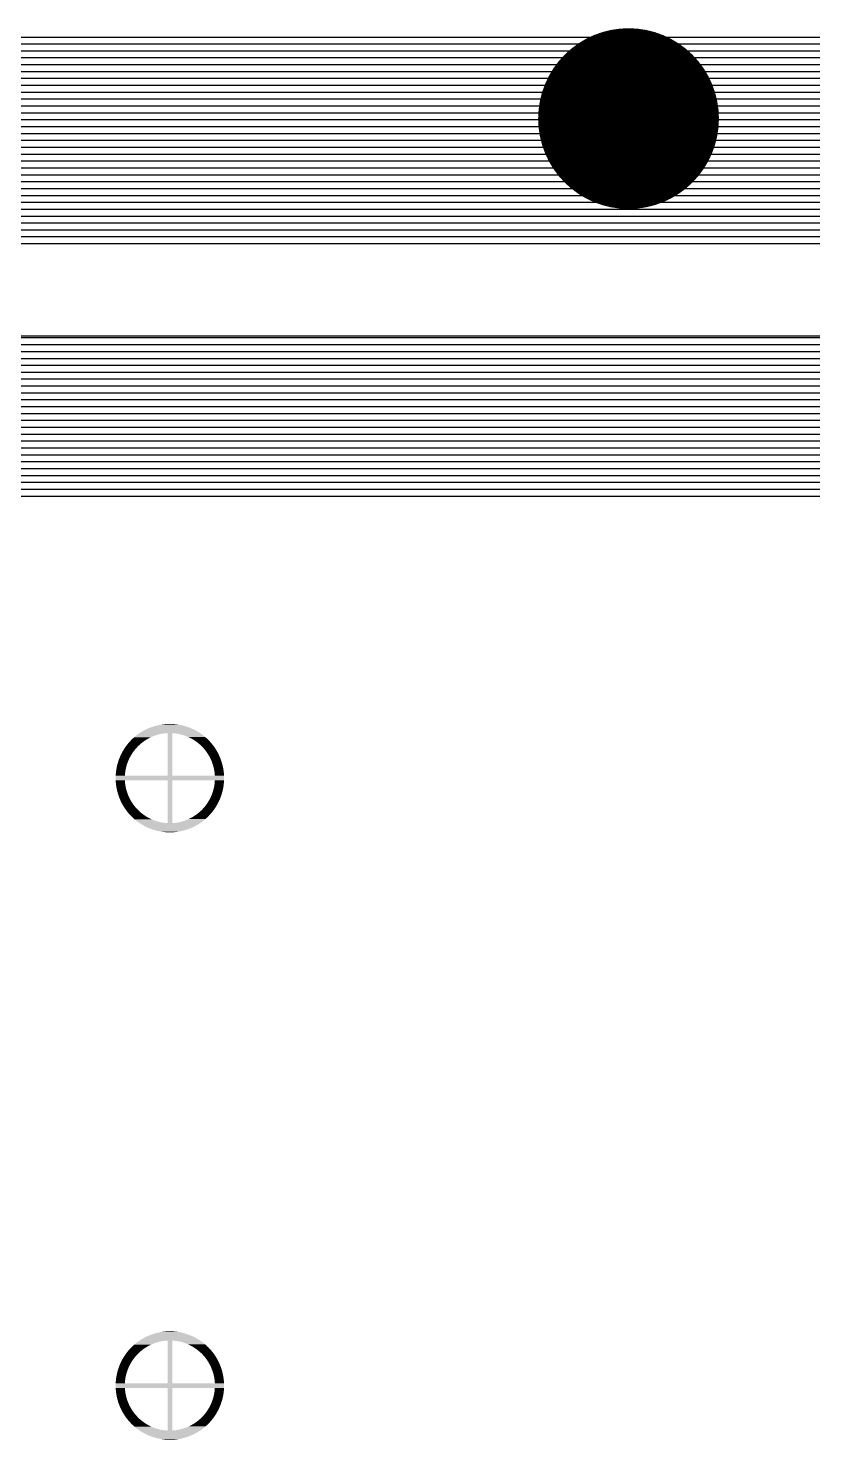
# Model space of a CAD drawing. Extents: x 295 to 953, y 10 to 290.
# Drawn here: x 546.56 to 568.25, y 185.21 to 224.25 of the extents above; entities that cross this region are included whole.
import ezdxf

# ---------------------------------------------------------------- set-up
doc = ezdxf.new("R2010")
doc.units = 0
doc.header["$LTSCALE"] = 5
doc.header["$MEASUREMENT"] = 0
doc.layers.get('0').update_dxf_attribs({"linetype": 'CONTINUOUS', "lineweight": 25})
doc.layers.add('DV-ABPB-A4_BOT', color=7, linetype='CONTINUOUS')

msp = doc.modelspace()

# ---------------------------------------------------------------- linework, layer by layer
at = {"color": 7, "const_width": 2.501}
msp.add_lwpolyline([(564.408, 221.753, -1), (561.908, 221.753, -1)], format="xyb", close=True, dxfattribs=at)
at = {"color": 7}
for points in [[(550.765, 204.982), (550.729, 204.988), (550.182, 204.982), (550.216, 204.988)], [(550.729, 204.988), (550.711, 204.991), (550.216, 204.988), (550.237, 204.991)], [(550.711, 204.991), (550.674, 204.997), (550.237, 204.991), (550.271, 204.997)], [(550.674, 204.997), (550.656, 204.999), (550.271, 204.997), (550.292, 204.999)], [(550.656, 204.999), (550.618, 205.003), (550.292, 204.999), (550.326, 205.003)], [(550.618, 205.003), (550.601, 205.005), (550.326, 205.003), (550.348, 205.005)], [(550.601, 205.005), (550.562, 205.008), (550.348, 205.005), (550.381, 205.008)], [(550.562, 205.008), (550.546, 205.009), (550.381, 205.008), (550.405, 205.009)], [(550.546, 205.009), (550.503, 205.01), (550.405, 205.009), (550.436, 205.01)], [(550.503, 205.01), (550.491, 205.01), (550.436, 205.01), (550.491, 205.01)], [(549.821, 204.572), (549.863, 204.597), (549.414, 204.572), (549.439, 204.597)], [(549.863, 204.597), (549.865, 204.598), (549.439, 204.597), (549.44, 204.598)], [(549.865, 204.598), (549.909, 204.621), (549.44, 204.598), (549.466, 204.621)], [(549.909, 204.621), (549.935, 204.634), (549.466, 204.621), (549.479, 204.634)], [(549.935, 204.634), (549.954, 204.643), (549.479, 204.634), (549.49, 204.643)], [(549.954, 204.643), (550.001, 204.663), (549.49, 204.643), (549.514, 204.663)], [(550.001, 204.663), (550.017, 204.67), (549.514, 204.663), (549.521, 204.67)], [(550.017, 204.67), (550.048, 204.682), (549.521, 204.67), (549.536, 204.682)], [(550.048, 204.682), (550.095, 204.698), (549.536, 204.682), (549.557, 204.698)], [(550.095, 204.698), (550.117, 204.704), (549.557, 204.698), (549.565, 204.704)], [(550.117, 204.704), (550.143, 204.712), (549.565, 204.704), (549.576, 204.712)], [(550.143, 204.712), (550.192, 204.724), (549.576, 204.712), (549.592, 204.724)], [(550.192, 204.724), (550.241, 204.735), (549.592, 204.724), (549.607, 204.735)], [(550.241, 204.735), (550.253, 204.737), (549.607, 204.735), (549.609, 204.737)], [(550.253, 204.737), (550.291, 204.743), (549.609, 204.737), (549.619, 204.743)], [(550.291, 204.743), (550.341, 204.749), (549.619, 204.743), (549.628, 204.749)], [(550.341, 204.749), (550.391, 204.754), (549.628, 204.749), (549.634, 204.754)], [(550.391, 204.754), (550.41, 204.755), (549.634, 204.754), (549.636, 204.755)], [(551.31, 204.755), (551.291, 204.768), (549.636, 204.755), (549.655, 204.768)], [(551.291, 204.768), (551.275, 204.778), (549.655, 204.768), (549.672, 204.778)], [(551.275, 204.778), (551.244, 204.797), (549.672, 204.778), (549.702, 204.797)], [(551.244, 204.797), (551.228, 204.807), (549.702, 204.797), (549.719, 204.807)], [(551.228, 204.807), (551.196, 204.824), (549.719, 204.807), (549.75, 204.824)], [(551.196, 204.824), (551.18, 204.834), (549.75, 204.824), (549.767, 204.834)], [(551.18, 204.834), (551.147, 204.85), (549.767, 204.834), (549.798, 204.85)], [(551.147, 204.85), (551.13, 204.859), (549.798, 204.85), (549.816, 204.859)], [(551.13, 204.859), (551.097, 204.874), (549.816, 204.859), (549.848, 204.874)], [(551.097, 204.874), (551.08, 204.882), (549.848, 204.874), (549.866, 204.882)], [(551.08, 204.882), (551.047, 204.896), (549.866, 204.882), (549.899, 204.896)], [(551.047, 204.896), (551.029, 204.903), (549.899, 204.896), (549.917, 204.903)], [(551.029, 204.903), (550.995, 204.916), (549.917, 204.903), (549.95, 204.916)], [(550.995, 204.916), (550.978, 204.923), (549.95, 204.916), (549.969, 204.923)], [(550.978, 204.923), (550.943, 204.935), (549.969, 204.923), (550.002, 204.935)], [(550.943, 204.935), (550.926, 204.941), (550.002, 204.935), (550.022, 204.941)], [(550.926, 204.941), (550.89, 204.951), (550.022, 204.941), (550.055, 204.951)], [(550.89, 204.951), (550.873, 204.956), (550.055, 204.951), (550.075, 204.956)], [(550.873, 204.956), (550.837, 204.965), (550.075, 204.956), (550.108, 204.965)], [(550.837, 204.965), (550.819, 204.97), (550.108, 204.965), (550.128, 204.97)], [(550.819, 204.97), (550.783, 204.978), (550.128, 204.97), (550.162, 204.978)], [(550.783, 204.978), (550.765, 204.982), (550.162, 204.978), (550.182, 204.982)], [(550.537, 203.574), (550.537, 204.755), (550.41, 203.574), (550.41, 204.755)], [(551.316, 204.751), (551.31, 204.755), (550.587, 204.751), (550.537, 204.755)], [(551.321, 204.748), (551.316, 204.751), (550.618, 204.748), (550.587, 204.751)], [(551.324, 204.746), (551.321, 204.748), (550.637, 204.746), (550.618, 204.748)], [(551.335, 204.738), (551.324, 204.746), (550.687, 204.738), (550.637, 204.746)], [(551.348, 204.728), (551.335, 204.738), (550.736, 204.728), (550.687, 204.738)], [(551.364, 204.717), (551.348, 204.728), (550.785, 204.717), (550.736, 204.728)], [(551.366, 204.716), (551.364, 204.717), (550.789, 204.716), (550.785, 204.717)], [(551.382, 204.703), (551.366, 204.716), (550.833, 204.703), (550.789, 204.716)], [(551.402, 204.688), (551.382, 204.703), (550.881, 204.688), (550.833, 204.703)], [(551.41, 204.682), (551.402, 204.688), (550.897, 204.682), (550.881, 204.688)], [(551.424, 204.67), (551.41, 204.682), (550.928, 204.67), (550.897, 204.682)], [(551.447, 204.651), (551.424, 204.67), (550.975, 204.651), (550.928, 204.67)], [(551.452, 204.647), (551.447, 204.651), (550.984, 204.647), (550.975, 204.651)], [(551.471, 204.63), (551.452, 204.647), (551.02, 204.63), (550.984, 204.647)], [(551.493, 204.61), (551.471, 204.63), (551.059, 204.61), (551.02, 204.63)], [(551.497, 204.607), (551.493, 204.61), (551.065, 204.607), (551.059, 204.61)], [(551.522, 204.582), (551.497, 204.607), (551.109, 204.582), (551.065, 204.607)], [(549.436, 204.201), (549.457, 204.231), (549.142, 204.201), (549.158, 204.231)], [(549.457, 204.231), (549.471, 204.25), (549.158, 204.231), (549.168, 204.25)], [(549.471, 204.25), (549.486, 204.271), (549.168, 204.25), (549.181, 204.271)], [(549.486, 204.271), (549.507, 204.297), (549.181, 204.271), (549.196, 204.297)], [(549.507, 204.297), (549.518, 204.31), (549.196, 204.297), (549.205, 204.31)], [(549.518, 204.31), (549.547, 204.344), (549.205, 204.31), (549.226, 204.344)], [(549.547, 204.344), (549.551, 204.348), (549.226, 204.344), (549.229, 204.348)], [(549.551, 204.348), (549.586, 204.385), (549.229, 204.348), (549.255, 204.385)], [(549.586, 204.385), (549.59, 204.389), (549.255, 204.385), (549.257, 204.389)], [(549.59, 204.389), (549.622, 204.42), (549.257, 204.389), (549.281, 204.42)], [(549.622, 204.42), (549.636, 204.433), (549.281, 204.42), (549.291, 204.433)], [(549.636, 204.433), (549.659, 204.454), (549.291, 204.433), (549.307, 204.454)], [(549.659, 204.454), (549.686, 204.476), (549.307, 204.454), (549.325, 204.476)], [(549.686, 204.476), (549.698, 204.486), (549.325, 204.476), (549.334, 204.486)], [(549.698, 204.486), (549.738, 204.516), (549.334, 204.486), (549.36, 204.516)], [(549.738, 204.516), (549.74, 204.518), (549.36, 204.516), (549.362, 204.518)], [(549.74, 204.518), (549.779, 204.545), (549.362, 204.518), (549.388, 204.545)], [(549.779, 204.545), (549.799, 204.558), (549.388, 204.545), (549.399, 204.558)], [(549.799, 204.558), (549.821, 204.572), (549.399, 204.558), (549.414, 204.572)], [(551.533, 204.572), (551.522, 204.582), (551.126, 204.572), (551.109, 204.582)], [(551.549, 204.555), (551.533, 204.572), (551.152, 204.555), (551.126, 204.572)], [(551.572, 204.532), (551.549, 204.555), (551.186, 204.532), (551.152, 204.555)], [(551.576, 204.527), (551.572, 204.532), (551.193, 204.527), (551.186, 204.532)], [(551.603, 204.497), (551.576, 204.527), (551.234, 204.497), (551.193, 204.527)], [(551.608, 204.491), (551.603, 204.497), (551.242, 204.491), (551.234, 204.497)], [(551.629, 204.466), (551.608, 204.491), (551.273, 204.466), (551.242, 204.491)], [(551.644, 204.448), (551.629, 204.466), (551.293, 204.448), (551.273, 204.466)], [(551.656, 204.433), (551.644, 204.448), (551.311, 204.433), (551.293, 204.448)], [(551.677, 204.405), (551.656, 204.433), (551.341, 204.405), (551.311, 204.433)], [(551.682, 204.398), (551.677, 204.405), (551.348, 204.398), (551.341, 204.405)], [(551.708, 204.362), (551.682, 204.398), (551.383, 204.362), (551.348, 204.398)], [(551.709, 204.36), (551.708, 204.362), (551.385, 204.36), (551.383, 204.362)], [(551.733, 204.325), (551.709, 204.36), (551.416, 204.325), (551.385, 204.36)], [(551.74, 204.314), (551.733, 204.325), (551.425, 204.314), (551.416, 204.325)], [(551.757, 204.286), (551.74, 204.314), (551.448, 204.286), (551.425, 204.314)], [(551.769, 204.267), (551.757, 204.286), (551.463, 204.267), (551.448, 204.286)], [(551.78, 204.246), (551.769, 204.267), (551.479, 204.246), (551.463, 204.267)], [(551.796, 204.218), (551.78, 204.246), (551.498, 204.218), (551.479, 204.246)], [(551.802, 204.205), (551.796, 204.218), (551.508, 204.205), (551.498, 204.218)], [(551.821, 204.169), (551.802, 204.205), (551.531, 204.169), (551.508, 204.205)], [(549.258, 203.785), (549.267, 203.822), (548.999, 203.785), (549.006, 203.822)], [(549.267, 203.822), (549.272, 203.839), (549.006, 203.822), (549.01, 203.839)], [(549.272, 203.839), (549.28, 203.871), (549.01, 203.839), (549.017, 203.871)], [(549.28, 203.871), (549.288, 203.893), (549.017, 203.871), (549.023, 203.893)], [(549.288, 203.893), (549.296, 203.919), (549.023, 203.893), (549.03, 203.919)], [(549.296, 203.919), (549.306, 203.946), (549.03, 203.919), (549.038, 203.946)], [(549.306, 203.946), (549.313, 203.966), (549.038, 203.946), (549.044, 203.966)], [(549.313, 203.966), (549.327, 203.998), (549.044, 203.966), (549.055, 203.998)], [(549.327, 203.998), (549.333, 204.012), (549.055, 203.998), (549.06, 204.012)], [(549.333, 204.012), (549.35, 204.05), (549.06, 204.012), (549.074, 204.05)], [(549.35, 204.05), (549.354, 204.058), (549.074, 204.05), (549.077, 204.058)], [(549.354, 204.058), (549.376, 204.101), (549.077, 204.058), (549.095, 204.101)], [(549.377, 204.103), (549.402, 204.146), (549.095, 204.103), (549.115, 204.146)], [(549.376, 204.101), (549.377, 204.103), (549.095, 204.101), (549.095, 204.103)], [(549.402, 204.146), (549.405, 204.152), (549.115, 204.146), (549.117, 204.152)], [(549.405, 204.152), (549.428, 204.189), (549.117, 204.152), (549.136, 204.189)], [(549.428, 204.189), (549.436, 204.201), (549.136, 204.189), (549.142, 204.201)], [(551.824, 204.162), (551.821, 204.169), (551.535, 204.162), (551.531, 204.169)], [(551.844, 204.119), (551.824, 204.162), (551.56, 204.119), (551.535, 204.162)], [(551.863, 204.075), (551.844, 204.119), (551.584, 204.075), (551.56, 204.119)], [(551.865, 204.068), (551.863, 204.075), (551.587, 204.068), (551.584, 204.075)], [(551.88, 204.029), (551.865, 204.068), (551.606, 204.029), (551.587, 204.068)], [(551.885, 204.017), (551.88, 204.029), (551.611, 204.017), (551.606, 204.029)], [(551.896, 203.983), (551.885, 204.017), (551.626, 203.983), (551.611, 204.017)], [(551.903, 203.964), (551.896, 203.983), (551.633, 203.964), (551.626, 203.983)], [(551.911, 203.936), (551.903, 203.964), (551.644, 203.936), (551.633, 203.964)], [(551.918, 203.911), (551.911, 203.936), (551.652, 203.911), (551.644, 203.936)], [(551.924, 203.889), (551.918, 203.911), (551.66, 203.889), (551.652, 203.911)], [(551.932, 203.858), (551.924, 203.889), (551.669, 203.858), (551.66, 203.889)], [(551.936, 203.84), (551.932, 203.858), (551.675, 203.84), (551.669, 203.858)], [(551.944, 203.804), (551.936, 203.84), (551.684, 203.804), (551.675, 203.84)], [(551.973, 203.511), (551.973, 203.53), (548.973, 203.511), (548.974, 203.53)], [(551.973, 203.491), (551.973, 203.511), (548.973, 203.491), (548.973, 203.511)], [(551.972, 203.455), (551.973, 203.491), (548.975, 203.455), (548.973, 203.491)], [(551.972, 203.566), (551.971, 203.574), (548.974, 203.566), (548.975, 203.574)], [(551.973, 203.53), (551.972, 203.566), (548.974, 203.53), (548.974, 203.566)], [(549.229, 203.574), (549.232, 203.621), (548.975, 203.574), (548.977, 203.621)], [(551.972, 203.447), (551.972, 203.455), (548.975, 203.447), (548.975, 203.455)], [(549.23, 203.436), (549.229, 203.447), (548.975, 203.436), (548.975, 203.447)], [(549.23, 203.429), (549.23, 203.436), (548.976, 203.429), (548.975, 203.436)], [(549.234, 203.381), (549.23, 203.429), (548.979, 203.381), (548.976, 203.429)], [(549.232, 203.621), (549.232, 203.624), (548.977, 203.621), (548.978, 203.624)], [(549.232, 203.624), (549.238, 203.674), (548.978, 203.624), (548.982, 203.674)], [(549.238, 203.676), (549.246, 203.724), (548.982, 203.676), (548.989, 203.724)], [(549.238, 203.674), (549.238, 203.676), (548.982, 203.674), (548.982, 203.676)], [(549.247, 203.731), (549.255, 203.773), (548.989, 203.731), (548.997, 203.773)], [(549.246, 203.724), (549.247, 203.731), (548.989, 203.724), (548.989, 203.731)], [(549.255, 203.773), (549.258, 203.785), (548.997, 203.773), (548.999, 203.785)], [(550.537, 202.266), (550.537, 203.447), (550.41, 202.266), (550.41, 203.447)], [(551.946, 203.792), (551.944, 203.804), (551.687, 203.792), (551.684, 203.804)], [(551.954, 203.75), (551.946, 203.792), (551.696, 203.75), (551.687, 203.792)], [(551.955, 203.742), (551.954, 203.75), (551.697, 203.742), (551.696, 203.75)], [(551.962, 203.695), (551.955, 203.742), (551.705, 203.695), (551.697, 203.742)], [(551.962, 203.693), (551.962, 203.695), (551.706, 203.693), (551.705, 203.695)], [(551.967, 203.643), (551.962, 203.693), (551.712, 203.643), (551.706, 203.693)], [(551.967, 203.64), (551.967, 203.643), (551.712, 203.64), (551.712, 203.643)], [(551.971, 203.593), (551.967, 203.64), (551.716, 203.593), (551.712, 203.64)], [(551.969, 203.4), (551.972, 203.447), (551.714, 203.4), (551.717, 203.447)], [(551.971, 203.585), (551.971, 203.593), (551.717, 203.585), (551.716, 203.593)], [(551.971, 203.574), (551.971, 203.585), (551.717, 203.574), (551.717, 203.585)], [(549.234, 203.378), (549.234, 203.381), (548.979, 203.378), (548.979, 203.381)], [(549.241, 203.328), (549.234, 203.378), (548.984, 203.328), (548.979, 203.378)], [(549.241, 203.326), (549.241, 203.328), (548.985, 203.326), (548.984, 203.328)], [(549.249, 203.279), (549.241, 203.326), (548.991, 203.279), (548.985, 203.326)], [(549.251, 203.271), (549.249, 203.279), (548.992, 203.271), (548.991, 203.279)], [(549.259, 203.23), (549.251, 203.271), (549, 203.23), (548.992, 203.271)], [(549.263, 203.217), (549.259, 203.23), (549.002, 203.217), (549, 203.23)], [(549.272, 203.181), (549.263, 203.217), (549.01, 203.181), (549.002, 203.217)], [(549.277, 203.163), (549.272, 203.181), (549.014, 203.163), (549.01, 203.181)], [(549.286, 203.133), (549.277, 203.163), (549.022, 203.133), (549.014, 203.163)], [(549.294, 203.11), (549.286, 203.133), (549.028, 203.11), (549.022, 203.133)], [(549.302, 203.085), (549.294, 203.11), (549.035, 203.085), (549.028, 203.11)], [(549.313, 203.057), (549.302, 203.085), (549.044, 203.057), (549.035, 203.085)], [(549.32, 203.038), (549.313, 203.057), (549.05, 203.038), (549.044, 203.057)], [(549.335, 203.004), (549.32, 203.038), (549.061, 203.004), (549.05, 203.038)], [(551.891, 203.023), (551.902, 203.055), (551.619, 203.023), (551.633, 203.055)], [(551.902, 203.055), (551.908, 203.075), (551.633, 203.055), (551.64, 203.075)], [(551.908, 203.075), (551.916, 203.103), (551.64, 203.075), (551.65, 203.103)], [(551.916, 203.103), (551.923, 203.128), (551.65, 203.103), (551.659, 203.128)], [(551.923, 203.128), (551.929, 203.15), (551.659, 203.128), (551.666, 203.15)], [(551.929, 203.15), (551.937, 203.182), (551.666, 203.15), (551.675, 203.182)], [(551.937, 203.182), (551.94, 203.199), (551.675, 203.182), (551.679, 203.199)], [(551.94, 203.199), (551.948, 203.236), (551.679, 203.199), (551.688, 203.236)], [(551.948, 203.236), (551.95, 203.248), (551.688, 203.236), (551.691, 203.248)], [(551.95, 203.248), (551.957, 203.291), (551.691, 203.248), (551.699, 203.291)], [(551.957, 203.291), (551.958, 203.297), (551.699, 203.291), (551.701, 203.297)], [(551.958, 203.297), (551.964, 203.345), (551.701, 203.297), (551.708, 203.345)], [(551.964, 203.347), (551.969, 203.397), (551.708, 203.347), (551.714, 203.397)], [(551.964, 203.345), (551.964, 203.347), (551.708, 203.345), (551.708, 203.347)], [(551.969, 203.397), (551.969, 203.4), (551.714, 203.397), (551.714, 203.4)], [(549.34, 202.992), (549.335, 203.004), (549.066, 202.992), (549.061, 203.004)], [(549.359, 202.953), (549.34, 202.992), (549.081, 202.953), (549.066, 202.992)], [(549.362, 202.947), (549.359, 202.953), (549.083, 202.947), (549.081, 202.953)], [(549.386, 202.902), (549.362, 202.947), (549.102, 202.902), (549.083, 202.947)], [(549.411, 202.859), (549.386, 202.902), (549.122, 202.859), (549.102, 202.902)], [(549.416, 202.852), (549.411, 202.859), (549.126, 202.852), (549.122, 202.859)], [(549.439, 202.816), (549.416, 202.852), (549.144, 202.816), (549.126, 202.852)], [(549.448, 202.803), (549.439, 202.816), (549.151, 202.803), (549.144, 202.816)], [(549.467, 202.775), (549.448, 202.803), (549.166, 202.775), (549.151, 202.803)], [(549.483, 202.755), (549.467, 202.775), (549.178, 202.755), (549.166, 202.775)], [(549.498, 202.735), (549.483, 202.755), (549.189, 202.735), (549.178, 202.755)], [(549.521, 202.707), (549.498, 202.735), (549.206, 202.707), (549.189, 202.735)], [(549.53, 202.697), (549.521, 202.707), (549.214, 202.697), (549.206, 202.707)], [(549.562, 202.661), (549.53, 202.697), (549.237, 202.661), (549.214, 202.697)], [(549.564, 202.659), (549.562, 202.661), (549.238, 202.659), (549.237, 202.661)], [(549.599, 202.623), (549.564, 202.659), (549.264, 202.623), (549.238, 202.659)], [(551.692, 202.636), (551.717, 202.673), (551.361, 202.636), (551.395, 202.673)], [(551.717, 202.673), (551.72, 202.677), (551.395, 202.673), (551.399, 202.677)], [(551.72, 202.677), (551.742, 202.711), (551.399, 202.677), (551.428, 202.711)], [(551.742, 202.711), (551.75, 202.724), (551.428, 202.711), (551.439, 202.724)], [(551.75, 202.724), (551.765, 202.75), (551.439, 202.724), (551.46, 202.75)], [(551.765, 202.75), (551.778, 202.771), (551.46, 202.75), (551.476, 202.771)], [(551.778, 202.771), (551.788, 202.79), (551.476, 202.771), (551.49, 202.79)], [(551.788, 202.79), (551.805, 202.82), (551.49, 202.79), (551.51, 202.82)], [(551.805, 202.82), (551.81, 202.832), (551.51, 202.82), (551.518, 202.832)], [(551.81, 202.832), (551.829, 202.869), (551.518, 202.832), (551.541, 202.869)], [(551.829, 202.869), (551.831, 202.875), (551.541, 202.869), (551.545, 202.875)], [(551.831, 202.875), (551.851, 202.918), (551.545, 202.875), (551.569, 202.918)], [(551.851, 202.918), (551.852, 202.92), (551.569, 202.918), (551.57, 202.92)], [(551.852, 202.92), (551.869, 202.963), (551.57, 202.92), (551.592, 202.963)], [(551.869, 202.963), (551.873, 202.971), (551.592, 202.963), (551.596, 202.971)], [(551.873, 202.971), (551.886, 203.009), (551.596, 202.971), (551.614, 203.009)], [(551.886, 203.009), (551.891, 203.023), (551.614, 203.009), (551.619, 203.023)], [(549.606, 202.616), (549.599, 202.623), (549.269, 202.616), (549.264, 202.623)], [(549.635, 202.588), (549.606, 202.616), (549.29, 202.588), (549.269, 202.616)], [(549.653, 202.573), (549.635, 202.588), (549.303, 202.573), (549.29, 202.588)], [(549.673, 202.555), (549.653, 202.573), (549.317, 202.555), (549.303, 202.573)], [(549.704, 202.53), (549.673, 202.555), (549.338, 202.53), (549.317, 202.555)], [(549.712, 202.524), (549.704, 202.53), (549.344, 202.524), (549.338, 202.53)], [(549.753, 202.494), (549.712, 202.524), (549.37, 202.494), (549.344, 202.524)], [(549.76, 202.489), (549.753, 202.494), (549.375, 202.489), (549.37, 202.494)], [(549.795, 202.466), (549.76, 202.489), (549.397, 202.466), (549.375, 202.489)], [(549.821, 202.449), (549.795, 202.466), (549.413, 202.449), (549.397, 202.466)], [(549.837, 202.439), (549.821, 202.449), (549.424, 202.439), (549.413, 202.449)], [(549.881, 202.414), (549.837, 202.439), (549.45, 202.414), (549.424, 202.439)], [(549.887, 202.411), (549.881, 202.414), (549.453, 202.411), (549.45, 202.414)], [(549.926, 202.391), (549.887, 202.411), (549.475, 202.391), (549.453, 202.411)], [(549.962, 202.374), (549.926, 202.391), (549.494, 202.374), (549.475, 202.391)], [(549.971, 202.37), (549.962, 202.374), (549.499, 202.37), (549.494, 202.374)], [(550.018, 202.351), (549.971, 202.37), (549.522, 202.351), (549.499, 202.37)], [(550.05, 202.339), (550.018, 202.351), (549.536, 202.339), (549.522, 202.351)], [(550.065, 202.333), (550.05, 202.339), (549.544, 202.333), (549.536, 202.339)], [(550.113, 202.318), (550.065, 202.333), (549.564, 202.318), (549.544, 202.333)], [(550.157, 202.305), (550.113, 202.318), (549.58, 202.305), (549.564, 202.318)], [(550.161, 202.304), (550.157, 202.305), (549.582, 202.304), (549.58, 202.305)], [(550.21, 202.293), (550.161, 202.304), (549.598, 202.293), (549.582, 202.304)], [(550.26, 202.283), (550.21, 202.293), (549.612, 202.283), (549.598, 202.293)], [(550.309, 202.276), (550.26, 202.283), (549.622, 202.276), (549.612, 202.283)], [(550.328, 202.273), (550.309, 202.276), (549.625, 202.273), (549.622, 202.276)], [(550.359, 202.27), (550.328, 202.273), (549.63, 202.27), (549.625, 202.273)], [(550.41, 202.266), (550.359, 202.27), (549.636, 202.266), (549.63, 202.27)], [(551.291, 202.254), (551.31, 202.266), (549.655, 202.254), (549.636, 202.266)], [(551.275, 202.243), (551.291, 202.254), (549.671, 202.243), (549.655, 202.254)], [(551.31, 202.266), (551.312, 202.267), (550.537, 202.266), (550.555, 202.267)], [(551.312, 202.267), (551.318, 202.272), (550.555, 202.267), (550.605, 202.272)], [(551.318, 202.272), (551.328, 202.278), (550.605, 202.272), (550.655, 202.278)], [(551.328, 202.278), (551.337, 202.284), (550.655, 202.278), (550.693, 202.284)], [(551.337, 202.284), (551.34, 202.286), (550.693, 202.284), (550.705, 202.286)], [(551.34, 202.286), (551.354, 202.297), (550.705, 202.286), (550.754, 202.297)], [(551.354, 202.297), (551.371, 202.309), (550.754, 202.297), (550.803, 202.309)], [(551.371, 202.309), (551.382, 202.317), (550.803, 202.309), (550.83, 202.317)], [(551.382, 202.317), (551.39, 202.323), (550.83, 202.317), (550.851, 202.323)], [(551.39, 202.323), (551.41, 202.34), (550.851, 202.323), (550.899, 202.34)], [(551.41, 202.34), (551.425, 202.351), (550.899, 202.34), (550.929, 202.351)], [(551.425, 202.351), (551.432, 202.358), (550.929, 202.351), (550.946, 202.358)], [(551.432, 202.358), (551.456, 202.378), (550.946, 202.358), (550.992, 202.378)], [(551.456, 202.378), (551.467, 202.387), (550.992, 202.378), (551.011, 202.387)], [(551.467, 202.387), (551.481, 202.4), (551.011, 202.387), (551.037, 202.4)], [(551.481, 202.4), (551.506, 202.423), (551.037, 202.4), (551.082, 202.423)], [(551.506, 202.423), (551.508, 202.424), (551.082, 202.423), (551.083, 202.424)], [(551.508, 202.424), (551.532, 202.449), (551.083, 202.424), (551.125, 202.449)], [(551.532, 202.449), (551.547, 202.463), (551.125, 202.449), (551.147, 202.463)], [(551.547, 202.463), (551.559, 202.476), (551.147, 202.463), (551.167, 202.476)], [(551.559, 202.476), (551.585, 202.504), (551.167, 202.476), (551.207, 202.504)], [(551.585, 202.504), (551.586, 202.505), (551.207, 202.504), (551.208, 202.505)], [(551.586, 202.505), (551.612, 202.535), (551.208, 202.505), (551.248, 202.535)], [(551.612, 202.535), (551.621, 202.545), (551.248, 202.535), (551.26, 202.545)], [(551.621, 202.545), (551.639, 202.567), (551.26, 202.545), (551.287, 202.567)], [(551.639, 202.567), (551.656, 202.588), (551.287, 202.567), (551.31, 202.588)], [(551.656, 202.588), (551.666, 202.601), (551.31, 202.588), (551.325, 202.601)], [(551.666, 202.601), (551.689, 202.632), (551.325, 202.601), (551.356, 202.632)], [(551.689, 202.632), (551.692, 202.636), (551.356, 202.632), (551.361, 202.636)], [(551.244, 202.224), (551.275, 202.243), (549.702, 202.224), (549.671, 202.243)], [(551.227, 202.214), (551.244, 202.224), (549.718, 202.214), (549.702, 202.224)], [(551.197, 202.197), (551.227, 202.214), (549.75, 202.197), (549.718, 202.214)], [(551.179, 202.188), (551.197, 202.197), (549.767, 202.188), (549.75, 202.197)], [(551.148, 202.171), (551.179, 202.188), (549.799, 202.171), (549.767, 202.188)], [(551.13, 202.162), (551.148, 202.171), (549.816, 202.162), (549.799, 202.171)], [(551.098, 202.147), (551.13, 202.162), (549.849, 202.147), (549.816, 202.162)], [(551.08, 202.139), (551.098, 202.147), (549.866, 202.139), (549.849, 202.147)], [(551.047, 202.125), (551.08, 202.139), (549.899, 202.125), (549.866, 202.139)], [(551.029, 202.118), (551.047, 202.125), (549.917, 202.118), (549.899, 202.125)], [(550.996, 202.105), (551.029, 202.118), (549.951, 202.105), (549.917, 202.118)], [(550.977, 202.098), (550.996, 202.105), (549.968, 202.098), (549.951, 202.105)], [(550.944, 202.087), (550.977, 202.098), (550.003, 202.087), (549.968, 202.098)], [(550.925, 202.081), (550.944, 202.087), (550.021, 202.081), (550.003, 202.087)], [(550.891, 202.07), (550.925, 202.081), (550.056, 202.07), (550.021, 202.081)], [(550.872, 202.065), (550.891, 202.07), (550.074, 202.065), (550.056, 202.07)], [(550.838, 202.056), (550.872, 202.065), (550.109, 202.056), (550.074, 202.065)], [(550.818, 202.051), (550.838, 202.056), (550.127, 202.051), (550.109, 202.056)], [(550.784, 202.043), (550.818, 202.051), (550.163, 202.043), (550.127, 202.051)], [(550.764, 202.039), (550.784, 202.043), (550.181, 202.039), (550.163, 202.043)], [(550.73, 202.033), (550.764, 202.039), (550.218, 202.033), (550.181, 202.039)], [(550.709, 202.03), (550.73, 202.033), (550.235, 202.03), (550.218, 202.033)], [(550.675, 202.024), (550.709, 202.03), (550.272, 202.024), (550.235, 202.03)], [(550.654, 202.022), (550.675, 202.024), (550.29, 202.022), (550.272, 202.024)], [(550.621, 202.018), (550.654, 202.022), (550.328, 202.018), (550.29, 202.022)], [(550.598, 202.016), (550.621, 202.018), (550.345, 202.016), (550.328, 202.018)], [(550.566, 202.014), (550.598, 202.016), (550.384, 202.014), (550.345, 202.016)], [(550.541, 202.012), (550.566, 202.014), (550.4, 202.012), (550.384, 202.014)], [(550.51, 202.011), (550.541, 202.012), (550.444, 202.011), (550.4, 202.012)], [(550.455, 202.011), (550.51, 202.011), (550.455, 202.011), (550.444, 202.011)], [(550.674, 188.195), (550.656, 188.197), (550.271, 188.195), (550.292, 188.197)], [(550.656, 188.197), (550.618, 188.201), (550.292, 188.197), (550.326, 188.201)], [(550.618, 188.201), (550.601, 188.203), (550.326, 188.201), (550.348, 188.203)], [(550.601, 188.203), (550.562, 188.205), (550.348, 188.203), (550.381, 188.205)], [(550.562, 188.205), (550.546, 188.207), (550.381, 188.205), (550.405, 188.207)], [(550.546, 188.207), (550.503, 188.208), (550.405, 188.207), (550.436, 188.208)], [(550.503, 188.208), (550.491, 188.208), (550.436, 188.208), (550.491, 188.208)], [(549.865, 187.796), (549.909, 187.819), (549.44, 187.796), (549.466, 187.819)], [(549.909, 187.819), (549.935, 187.832), (549.466, 187.819), (549.479, 187.832)], [(549.935, 187.832), (549.954, 187.841), (549.479, 187.832), (549.49, 187.841)], [(549.954, 187.841), (550.001, 187.861), (549.49, 187.841), (549.514, 187.861)], [(550.001, 187.861), (550.017, 187.868), (549.514, 187.861), (549.521, 187.868)], [(550.017, 187.868), (550.048, 187.879), (549.521, 187.868), (549.536, 187.879)], [(550.048, 187.879), (550.095, 187.896), (549.536, 187.879), (549.557, 187.896)], [(550.095, 187.896), (550.117, 187.902), (549.557, 187.896), (549.565, 187.902)], [(550.117, 187.902), (550.143, 187.91), (549.565, 187.902), (549.576, 187.91)], [(550.143, 187.91), (550.192, 187.922), (549.576, 187.91), (549.592, 187.922)], [(550.192, 187.922), (550.241, 187.933), (549.592, 187.922), (549.607, 187.933)], [(550.241, 187.933), (550.253, 187.935), (549.607, 187.933), (549.609, 187.935)], [(550.253, 187.935), (550.291, 187.941), (549.609, 187.935), (549.619, 187.941)], [(550.291, 187.941), (550.341, 187.947), (549.619, 187.941), (549.628, 187.947)], [(550.341, 187.947), (550.391, 187.952), (549.628, 187.947), (549.634, 187.952)], [(550.391, 187.952), (550.41, 187.953), (549.634, 187.952), (549.636, 187.953)], [(551.31, 187.953), (551.291, 187.966), (549.636, 187.953), (549.655, 187.966)], [(551.291, 187.966), (551.275, 187.976), (549.655, 187.966), (549.672, 187.976)], [(551.275, 187.976), (551.244, 187.995), (549.672, 187.976), (549.702, 187.995)], [(551.244, 187.995), (551.228, 188.005), (549.702, 187.995), (549.719, 188.005)], [(551.228, 188.005), (551.196, 188.022), (549.719, 188.005), (549.75, 188.022)], [(551.196, 188.022), (551.18, 188.032), (549.75, 188.022), (549.767, 188.032)], [(551.18, 188.032), (551.147, 188.048), (549.767, 188.032), (549.798, 188.048)], [(551.147, 188.048), (551.13, 188.057), (549.798, 188.048), (549.816, 188.057)], [(551.13, 188.057), (551.097, 188.072), (549.816, 188.057), (549.848, 188.072)], [(551.097, 188.072), (551.08, 188.08), (549.848, 188.072), (549.866, 188.08)], [(551.08, 188.08), (551.047, 188.094), (549.866, 188.08), (549.899, 188.094)], [(551.047, 188.094), (551.029, 188.101), (549.899, 188.094), (549.917, 188.101)], [(551.029, 188.101), (550.995, 188.114), (549.917, 188.101), (549.95, 188.114)], [(550.995, 188.114), (550.978, 188.121), (549.95, 188.114), (549.969, 188.121)], [(550.978, 188.121), (550.943, 188.133), (549.969, 188.121), (550.002, 188.133)], [(550.943, 188.133), (550.926, 188.138), (550.002, 188.133), (550.022, 188.138)], [(550.926, 188.138), (550.89, 188.149), (550.022, 188.138), (550.055, 188.149)], [(550.89, 188.149), (550.873, 188.154), (550.055, 188.149), (550.075, 188.154)], [(550.873, 188.154), (550.837, 188.163), (550.075, 188.154), (550.108, 188.163)], [(550.837, 188.163), (550.819, 188.168), (550.108, 188.163), (550.128, 188.168)], [(550.819, 188.168), (550.783, 188.176), (550.128, 188.168), (550.162, 188.176)], [(550.783, 188.176), (550.765, 188.18), (550.162, 188.176), (550.182, 188.18)], [(550.765, 188.18), (550.729, 188.186), (550.182, 188.18), (550.216, 188.186)], [(550.729, 188.186), (550.711, 188.189), (550.216, 188.186), (550.237, 188.189)], [(550.711, 188.189), (550.674, 188.195), (550.237, 188.189), (550.271, 188.195)], [(550.537, 186.772), (550.537, 187.953), (550.41, 186.772), (550.41, 187.953)], [(551.316, 187.949), (551.31, 187.953), (550.587, 187.949), (550.537, 187.953)], [(551.321, 187.946), (551.316, 187.949), (550.618, 187.946), (550.587, 187.949)], [(551.324, 187.944), (551.321, 187.946), (550.637, 187.944), (550.618, 187.946)], [(551.335, 187.936), (551.324, 187.944), (550.687, 187.936), (550.637, 187.944)], [(551.348, 187.926), (551.335, 187.936), (550.736, 187.926), (550.687, 187.936)], [(551.364, 187.915), (551.348, 187.926), (550.785, 187.915), (550.736, 187.926)], [(551.366, 187.914), (551.364, 187.915), (550.789, 187.914), (550.785, 187.915)], [(551.382, 187.901), (551.366, 187.914), (550.833, 187.901), (550.789, 187.914)], [(551.402, 187.886), (551.382, 187.901), (550.881, 187.886), (550.833, 187.901)], [(551.41, 187.88), (551.402, 187.886), (550.897, 187.88), (550.881, 187.886)], [(551.424, 187.868), (551.41, 187.88), (550.928, 187.868), (550.897, 187.88)], [(551.447, 187.849), (551.424, 187.868), (550.975, 187.849), (550.928, 187.868)], [(551.452, 187.845), (551.447, 187.849), (550.984, 187.845), (550.975, 187.849)], [(551.471, 187.828), (551.452, 187.845), (551.02, 187.828), (550.984, 187.845)], [(551.493, 187.808), (551.471, 187.828), (551.059, 187.808), (551.02, 187.828)], [(551.497, 187.805), (551.493, 187.808), (551.065, 187.805), (551.059, 187.808)], [(549.436, 187.399), (549.457, 187.429), (549.142, 187.399), (549.158, 187.429)], [(549.457, 187.429), (549.471, 187.448), (549.158, 187.429), (549.168, 187.448)], [(549.471, 187.448), (549.486, 187.469), (549.168, 187.448), (549.181, 187.469)], [(549.486, 187.469), (549.507, 187.495), (549.181, 187.469), (549.196, 187.495)], [(549.507, 187.495), (549.518, 187.508), (549.196, 187.495), (549.205, 187.508)], [(549.518, 187.508), (549.547, 187.542), (549.205, 187.508), (549.226, 187.542)], [(549.547, 187.542), (549.551, 187.546), (549.226, 187.542), (549.229, 187.546)], [(549.551, 187.546), (549.586, 187.583), (549.229, 187.546), (549.255, 187.583)], [(549.586, 187.583), (549.59, 187.587), (549.255, 187.583), (549.257, 187.587)], [(549.59, 187.587), (549.622, 187.618), (549.257, 187.587), (549.281, 187.618)], [(549.622, 187.618), (549.636, 187.631), (549.281, 187.618), (549.291, 187.631)], [(549.636, 187.631), (549.659, 187.652), (549.291, 187.631), (549.307, 187.652)], [(549.659, 187.652), (549.686, 187.674), (549.307, 187.652), (549.325, 187.674)], [(549.686, 187.674), (549.698, 187.684), (549.325, 187.674), (549.334, 187.684)], [(549.698, 187.684), (549.738, 187.714), (549.334, 187.684), (549.36, 187.714)], [(549.738, 187.714), (549.74, 187.716), (549.36, 187.714), (549.362, 187.716)], [(549.74, 187.716), (549.779, 187.743), (549.362, 187.716), (549.388, 187.743)], [(549.779, 187.743), (549.799, 187.756), (549.388, 187.743), (549.399, 187.756)], [(549.799, 187.756), (549.821, 187.77), (549.399, 187.756), (549.414, 187.77)], [(549.821, 187.77), (549.863, 187.795), (549.414, 187.77), (549.439, 187.795)], [(549.863, 187.795), (549.865, 187.796), (549.439, 187.795), (549.44, 187.796)], [(551.522, 187.78), (551.497, 187.805), (551.109, 187.78), (551.065, 187.805)], [(551.533, 187.77), (551.522, 187.78), (551.126, 187.77), (551.109, 187.78)], [(551.549, 187.753), (551.533, 187.77), (551.152, 187.753), (551.126, 187.77)], [(551.572, 187.73), (551.549, 187.753), (551.186, 187.73), (551.152, 187.753)], [(551.576, 187.725), (551.572, 187.73), (551.193, 187.725), (551.186, 187.73)], [(551.603, 187.695), (551.576, 187.725), (551.234, 187.695), (551.193, 187.725)], [(551.608, 187.689), (551.603, 187.695), (551.242, 187.689), (551.234, 187.695)], [(551.629, 187.664), (551.608, 187.689), (551.273, 187.664), (551.242, 187.689)], [(551.644, 187.646), (551.629, 187.664), (551.293, 187.646), (551.273, 187.664)], [(551.656, 187.631), (551.644, 187.646), (551.311, 187.631), (551.293, 187.646)], [(551.677, 187.603), (551.656, 187.631), (551.341, 187.603), (551.311, 187.631)], [(551.682, 187.596), (551.677, 187.603), (551.348, 187.596), (551.341, 187.603)], [(551.708, 187.56), (551.682, 187.596), (551.383, 187.56), (551.348, 187.596)], [(551.709, 187.558), (551.708, 187.56), (551.385, 187.558), (551.383, 187.56)], [(551.733, 187.523), (551.709, 187.558), (551.416, 187.523), (551.385, 187.558)], [(551.74, 187.512), (551.733, 187.523), (551.425, 187.512), (551.416, 187.523)], [(551.757, 187.484), (551.74, 187.512), (551.448, 187.484), (551.425, 187.512)], [(551.769, 187.464), (551.757, 187.484), (551.463, 187.464), (551.448, 187.484)], [(551.78, 187.444), (551.769, 187.464), (551.479, 187.444), (551.463, 187.464)], [(551.796, 187.416), (551.78, 187.444), (551.498, 187.416), (551.479, 187.444)], [(551.802, 187.403), (551.796, 187.416), (551.508, 187.403), (551.498, 187.416)], [(549.267, 187.02), (549.272, 187.037), (549.006, 187.02), (549.01, 187.037)], [(549.272, 187.037), (549.28, 187.069), (549.01, 187.037), (549.017, 187.069)], [(549.28, 187.069), (549.288, 187.091), (549.017, 187.069), (549.023, 187.091)], [(549.288, 187.091), (549.296, 187.117), (549.023, 187.091), (549.03, 187.117)], [(549.296, 187.117), (549.306, 187.144), (549.03, 187.117), (549.038, 187.144)], [(549.306, 187.144), (549.313, 187.164), (549.038, 187.144), (549.044, 187.164)], [(549.313, 187.164), (549.327, 187.196), (549.044, 187.164), (549.055, 187.196)], [(549.327, 187.196), (549.333, 187.21), (549.055, 187.196), (549.06, 187.21)], [(549.333, 187.21), (549.35, 187.248), (549.06, 187.21), (549.074, 187.248)], [(549.35, 187.248), (549.354, 187.256), (549.074, 187.248), (549.077, 187.256)], [(549.354, 187.256), (549.376, 187.299), (549.077, 187.256), (549.095, 187.299)], [(549.377, 187.301), (549.402, 187.344), (549.095, 187.301), (549.115, 187.344)], [(549.376, 187.299), (549.377, 187.301), (549.095, 187.299), (549.095, 187.301)], [(549.402, 187.344), (549.405, 187.35), (549.115, 187.344), (549.117, 187.35)], [(549.405, 187.35), (549.428, 187.387), (549.117, 187.35), (549.136, 187.387)], [(549.428, 187.387), (549.436, 187.399), (549.136, 187.387), (549.142, 187.399)], [(551.821, 187.367), (551.802, 187.403), (551.531, 187.367), (551.508, 187.403)], [(551.824, 187.36), (551.821, 187.367), (551.535, 187.36), (551.531, 187.367)], [(551.844, 187.317), (551.824, 187.36), (551.56, 187.317), (551.535, 187.36)], [(551.863, 187.272), (551.844, 187.317), (551.584, 187.272), (551.56, 187.317)], [(551.865, 187.266), (551.863, 187.272), (551.587, 187.266), (551.584, 187.272)], [(551.88, 187.227), (551.865, 187.266), (551.606, 187.227), (551.587, 187.266)], [(551.885, 187.215), (551.88, 187.227), (551.611, 187.215), (551.606, 187.227)], [(551.896, 187.181), (551.885, 187.215), (551.626, 187.181), (551.611, 187.215)], [(551.903, 187.162), (551.896, 187.181), (551.633, 187.162), (551.626, 187.181)], [(551.911, 187.134), (551.903, 187.162), (551.644, 187.134), (551.633, 187.162)], [(551.918, 187.109), (551.911, 187.134), (551.652, 187.109), (551.644, 187.134)], [(551.924, 187.086), (551.918, 187.109), (551.66, 187.086), (551.652, 187.109)], [(551.932, 187.056), (551.924, 187.086), (551.669, 187.056), (551.66, 187.086)], [(551.936, 187.038), (551.932, 187.056), (551.675, 187.038), (551.669, 187.056)], [(551.944, 187.002), (551.936, 187.038), (551.684, 187.002), (551.675, 187.038)], [(551.973, 186.708), (551.973, 186.728), (548.973, 186.708), (548.974, 186.728)], [(551.973, 186.689), (551.973, 186.708), (548.973, 186.689), (548.973, 186.708)], [(551.972, 186.653), (551.973, 186.689), (548.975, 186.653), (548.973, 186.689)], [(551.972, 186.764), (551.971, 186.772), (548.974, 186.764), (548.975, 186.772)], [(551.973, 186.728), (551.972, 186.764), (548.974, 186.728), (548.974, 186.764)], [(549.229, 186.772), (549.232, 186.819), (548.975, 186.772), (548.977, 186.819)], [(551.972, 186.645), (551.972, 186.653), (548.975, 186.645), (548.975, 186.653)], [(549.23, 186.634), (549.229, 186.645), (548.975, 186.634), (548.975, 186.645)], [(549.232, 186.819), (549.232, 186.822), (548.977, 186.819), (548.978, 186.822)], [(549.232, 186.822), (549.238, 186.872), (548.978, 186.822), (548.982, 186.872)], [(549.238, 186.874), (549.246, 186.922), (548.982, 186.874), (548.989, 186.922)], [(549.238, 186.872), (549.238, 186.874), (548.982, 186.872), (548.982, 186.874)], [(549.247, 186.929), (549.255, 186.971), (548.989, 186.929), (548.997, 186.971)], [(549.246, 186.922), (549.247, 186.929), (548.989, 186.922), (548.989, 186.929)], [(549.255, 186.971), (549.258, 186.983), (548.997, 186.971), (548.999, 186.983)], [(549.258, 186.983), (549.267, 187.02), (548.999, 186.983), (549.006, 187.02)], [(550.537, 185.464), (550.537, 186.645), (550.41, 185.464), (550.41, 186.645)], [(551.946, 186.989), (551.944, 187.002), (551.687, 186.989), (551.684, 187.002)], [(551.954, 186.948), (551.946, 186.989), (551.696, 186.948), (551.687, 186.989)], [(551.955, 186.94), (551.954, 186.948), (551.697, 186.94), (551.696, 186.948)], [(551.962, 186.893), (551.955, 186.94), (551.705, 186.893), (551.697, 186.94)], [(551.962, 186.891), (551.962, 186.893), (551.706, 186.891), (551.705, 186.893)], [(551.967, 186.841), (551.962, 186.891), (551.712, 186.841), (551.706, 186.891)], [(551.967, 186.838), (551.967, 186.841), (551.712, 186.838), (551.712, 186.841)], [(551.971, 186.791), (551.967, 186.838), (551.716, 186.791), (551.712, 186.838)], [(551.969, 186.598), (551.972, 186.645), (551.714, 186.598), (551.717, 186.645)], [(551.971, 186.783), (551.971, 186.791), (551.717, 186.783), (551.716, 186.791)], [(551.971, 186.772), (551.971, 186.783), (551.717, 186.772), (551.717, 186.783)], [(549.23, 186.626), (549.23, 186.634), (548.976, 186.626), (548.975, 186.634)], [(549.234, 186.579), (549.23, 186.626), (548.979, 186.579), (548.976, 186.626)], [(549.234, 186.576), (549.234, 186.579), (548.979, 186.576), (548.979, 186.579)], [(549.241, 186.526), (549.234, 186.576), (548.984, 186.526), (548.979, 186.576)], [(549.241, 186.524), (549.241, 186.526), (548.985, 186.524), (548.984, 186.526)], [(549.249, 186.477), (549.241, 186.524), (548.991, 186.477), (548.985, 186.524)], [(549.251, 186.469), (549.249, 186.477), (548.992, 186.469), (548.991, 186.477)], [(549.259, 186.428), (549.251, 186.469), (549, 186.428), (548.992, 186.469)], [(549.263, 186.415), (549.259, 186.428), (549.002, 186.415), (549, 186.428)], [(549.272, 186.379), (549.263, 186.415), (549.01, 186.379), (549.002, 186.415)], [(549.277, 186.361), (549.272, 186.379), (549.014, 186.361), (549.01, 186.379)], [(549.286, 186.331), (549.277, 186.361), (549.022, 186.331), (549.014, 186.361)], [(549.294, 186.308), (549.286, 186.331), (549.028, 186.308), (549.022, 186.331)], [(549.302, 186.283), (549.294, 186.308), (549.035, 186.283), (549.028, 186.308)], [(549.313, 186.255), (549.302, 186.283), (549.044, 186.255), (549.035, 186.283)], [(549.32, 186.236), (549.313, 186.255), (549.05, 186.236), (549.044, 186.255)], [(551.891, 186.221), (551.902, 186.253), (551.619, 186.221), (551.633, 186.253)], [(551.902, 186.253), (551.908, 186.273), (551.633, 186.253), (551.64, 186.273)], [(551.908, 186.273), (551.916, 186.3), (551.64, 186.273), (551.65, 186.3)], [(551.916, 186.3), (551.923, 186.326), (551.65, 186.3), (551.659, 186.326)], [(551.923, 186.326), (551.929, 186.348), (551.659, 186.326), (551.666, 186.348)], [(551.929, 186.348), (551.937, 186.38), (551.666, 186.348), (551.675, 186.38)], [(551.937, 186.38), (551.94, 186.397), (551.675, 186.38), (551.679, 186.397)], [(551.94, 186.397), (551.948, 186.434), (551.679, 186.397), (551.688, 186.434)], [(551.948, 186.434), (551.95, 186.446), (551.688, 186.434), (551.691, 186.446)], [(551.95, 186.446), (551.957, 186.488), (551.691, 186.446), (551.699, 186.488)], [(551.957, 186.488), (551.958, 186.495), (551.699, 186.488), (551.701, 186.495)], [(551.958, 186.495), (551.964, 186.543), (551.701, 186.495), (551.708, 186.543)], [(551.964, 186.545), (551.969, 186.595), (551.708, 186.545), (551.714, 186.595)], [(551.964, 186.543), (551.964, 186.545), (551.708, 186.543), (551.708, 186.545)], [(551.969, 186.595), (551.969, 186.598), (551.714, 186.595), (551.714, 186.598)], [(549.335, 186.202), (549.32, 186.236), (549.061, 186.202), (549.05, 186.236)], [(549.34, 186.19), (549.335, 186.202), (549.066, 186.19), (549.061, 186.202)], [(549.359, 186.151), (549.34, 186.19), (549.081, 186.151), (549.066, 186.19)], [(549.362, 186.145), (549.359, 186.151), (549.083, 186.145), (549.081, 186.151)], [(549.386, 186.1), (549.362, 186.145), (549.102, 186.1), (549.083, 186.145)], [(549.411, 186.057), (549.386, 186.1), (549.122, 186.057), (549.102, 186.1)], [(549.416, 186.05), (549.411, 186.057), (549.126, 186.05), (549.122, 186.057)], [(549.439, 186.014), (549.416, 186.05), (549.144, 186.014), (549.126, 186.05)], [(549.448, 186.001), (549.439, 186.014), (549.151, 186.001), (549.144, 186.014)], [(549.467, 185.973), (549.448, 186.001), (549.166, 185.973), (549.151, 186.001)], [(549.483, 185.953), (549.467, 185.973), (549.178, 185.953), (549.166, 185.973)], [(549.498, 185.933), (549.483, 185.953), (549.189, 185.933), (549.178, 185.953)], [(549.521, 185.905), (549.498, 185.933), (549.206, 185.905), (549.189, 185.933)], [(549.53, 185.894), (549.521, 185.905), (549.214, 185.894), (549.206, 185.905)], [(549.562, 185.859), (549.53, 185.894), (549.237, 185.859), (549.214, 185.894)], [(549.564, 185.857), (549.562, 185.859), (549.238, 185.857), (549.237, 185.859)], [(549.599, 185.821), (549.564, 185.857), (549.264, 185.821), (549.238, 185.857)], [(551.692, 185.834), (551.717, 185.871), (551.361, 185.834), (551.395, 185.871)], [(551.717, 185.871), (551.72, 185.875), (551.395, 185.871), (551.399, 185.875)], [(551.72, 185.875), (551.742, 185.909), (551.399, 185.875), (551.428, 185.909)], [(551.742, 185.909), (551.75, 185.922), (551.428, 185.909), (551.439, 185.922)], [(551.75, 185.922), (551.765, 185.948), (551.439, 185.922), (551.46, 185.948)], [(551.765, 185.948), (551.778, 185.969), (551.46, 185.948), (551.476, 185.969)], [(551.778, 185.969), (551.788, 185.988), (551.476, 185.969), (551.49, 185.988)], [(551.788, 185.988), (551.805, 186.018), (551.49, 185.988), (551.51, 186.018)], [(551.805, 186.018), (551.81, 186.03), (551.51, 186.018), (551.518, 186.03)], [(551.81, 186.03), (551.829, 186.067), (551.518, 186.03), (551.541, 186.067)], [(551.829, 186.067), (551.831, 186.073), (551.541, 186.067), (551.545, 186.073)], [(551.831, 186.073), (551.851, 186.116), (551.545, 186.073), (551.569, 186.116)], [(551.851, 186.116), (551.852, 186.118), (551.569, 186.116), (551.57, 186.118)], [(551.852, 186.118), (551.869, 186.161), (551.57, 186.118), (551.592, 186.161)], [(551.869, 186.161), (551.873, 186.169), (551.592, 186.161), (551.596, 186.169)], [(551.873, 186.169), (551.886, 186.207), (551.596, 186.169), (551.614, 186.207)], [(551.886, 186.207), (551.891, 186.221), (551.614, 186.207), (551.619, 186.221)], [(549.606, 185.814), (549.599, 185.821), (549.269, 185.814), (549.264, 185.821)], [(549.635, 185.786), (549.606, 185.814), (549.29, 185.786), (549.269, 185.814)], [(549.653, 185.771), (549.635, 185.786), (549.303, 185.771), (549.29, 185.786)], [(549.673, 185.753), (549.653, 185.771), (549.317, 185.753), (549.303, 185.771)], [(549.704, 185.728), (549.673, 185.753), (549.338, 185.728), (549.317, 185.753)], [(549.712, 185.722), (549.704, 185.728), (549.344, 185.722), (549.338, 185.728)], [(549.753, 185.692), (549.712, 185.722), (549.37, 185.692), (549.344, 185.722)], [(549.76, 185.687), (549.753, 185.692), (549.375, 185.687), (549.37, 185.692)], [(549.795, 185.664), (549.76, 185.687), (549.397, 185.664), (549.375, 185.687)], [(549.821, 185.647), (549.795, 185.664), (549.413, 185.647), (549.397, 185.664)], [(549.837, 185.637), (549.821, 185.647), (549.424, 185.637), (549.413, 185.647)], [(549.881, 185.612), (549.837, 185.637), (549.45, 185.612), (549.424, 185.637)], [(549.887, 185.609), (549.881, 185.612), (549.453, 185.609), (549.45, 185.612)], [(549.926, 185.589), (549.887, 185.609), (549.475, 185.589), (549.453, 185.609)], [(549.962, 185.572), (549.926, 185.589), (549.494, 185.572), (549.475, 185.589)], [(549.971, 185.568), (549.962, 185.572), (549.499, 185.568), (549.494, 185.572)], [(550.018, 185.549), (549.971, 185.568), (549.522, 185.549), (549.499, 185.568)], [(550.05, 185.537), (550.018, 185.549), (549.536, 185.537), (549.522, 185.549)], [(550.065, 185.531), (550.05, 185.537), (549.544, 185.531), (549.536, 185.537)], [(550.113, 185.516), (550.065, 185.531), (549.564, 185.516), (549.544, 185.531)], [(550.157, 185.503), (550.113, 185.516), (549.58, 185.503), (549.564, 185.516)], [(550.161, 185.502), (550.157, 185.503), (549.582, 185.502), (549.58, 185.503)], [(550.21, 185.491), (550.161, 185.502), (549.598, 185.491), (549.582, 185.502)], [(550.26, 185.481), (550.21, 185.491), (549.612, 185.481), (549.598, 185.491)], [(550.309, 185.473), (550.26, 185.481), (549.622, 185.473), (549.612, 185.481)], [(550.328, 185.471), (550.309, 185.473), (549.625, 185.471), (549.622, 185.473)], [(550.359, 185.468), (550.328, 185.471), (549.63, 185.468), (549.625, 185.471)], [(550.41, 185.464), (550.359, 185.468), (549.636, 185.464), (549.63, 185.468)], [(551.291, 185.451), (551.31, 185.464), (549.655, 185.451), (549.636, 185.464)], [(551.31, 185.464), (551.312, 185.465), (550.537, 185.464), (550.555, 185.465)], [(551.312, 185.465), (551.318, 185.47), (550.555, 185.465), (550.605, 185.47)], [(551.318, 185.47), (551.328, 185.476), (550.605, 185.47), (550.655, 185.476)], [(551.328, 185.476), (551.337, 185.482), (550.655, 185.476), (550.693, 185.482)], [(551.337, 185.482), (551.34, 185.484), (550.693, 185.482), (550.705, 185.484)], [(551.34, 185.484), (551.354, 185.495), (550.705, 185.484), (550.754, 185.495)], [(551.354, 185.495), (551.371, 185.507), (550.754, 185.495), (550.803, 185.507)], [(551.371, 185.507), (551.382, 185.515), (550.803, 185.507), (550.83, 185.515)], [(551.382, 185.515), (551.39, 185.521), (550.83, 185.515), (550.851, 185.521)], [(551.39, 185.521), (551.41, 185.538), (550.851, 185.521), (550.899, 185.538)], [(551.41, 185.538), (551.425, 185.549), (550.899, 185.538), (550.929, 185.549)], [(551.425, 185.549), (551.432, 185.556), (550.929, 185.549), (550.946, 185.556)], [(551.432, 185.556), (551.456, 185.576), (550.946, 185.556), (550.992, 185.576)], [(551.456, 185.576), (551.467, 185.585), (550.992, 185.576), (551.011, 185.585)], [(551.467, 185.585), (551.481, 185.598), (551.011, 185.585), (551.037, 185.598)], [(551.481, 185.598), (551.506, 185.621), (551.037, 185.598), (551.082, 185.621)], [(551.506, 185.621), (551.508, 185.622), (551.082, 185.621), (551.083, 185.622)], [(551.508, 185.622), (551.532, 185.647), (551.083, 185.622), (551.125, 185.647)], [(551.532, 185.647), (551.547, 185.661), (551.125, 185.647), (551.147, 185.661)], [(551.547, 185.661), (551.559, 185.674), (551.147, 185.661), (551.167, 185.674)], [(551.559, 185.674), (551.585, 185.701), (551.167, 185.674), (551.207, 185.701)], [(551.585, 185.701), (551.586, 185.703), (551.207, 185.701), (551.208, 185.703)], [(551.586, 185.703), (551.612, 185.733), (551.208, 185.703), (551.248, 185.733)], [(551.612, 185.733), (551.621, 185.743), (551.248, 185.733), (551.26, 185.743)], [(551.621, 185.743), (551.639, 185.765), (551.26, 185.743), (551.287, 185.765)], [(551.639, 185.765), (551.656, 185.786), (551.287, 185.765), (551.31, 185.786)], [(551.656, 185.786), (551.666, 185.799), (551.31, 185.786), (551.325, 185.799)], [(551.666, 185.799), (551.689, 185.83), (551.325, 185.799), (551.356, 185.83)], [(551.689, 185.83), (551.692, 185.834), (551.356, 185.83), (551.361, 185.834)], [(551.275, 185.441), (551.291, 185.451), (549.671, 185.441), (549.655, 185.451)], [(551.244, 185.422), (551.275, 185.441), (549.702, 185.422), (549.671, 185.441)], [(551.227, 185.412), (551.244, 185.422), (549.718, 185.412), (549.702, 185.422)], [(551.197, 185.395), (551.227, 185.412), (549.75, 185.395), (549.718, 185.412)], [(551.179, 185.385), (551.197, 185.395), (549.767, 185.385), (549.75, 185.395)], [(551.148, 185.369), (551.179, 185.385), (549.799, 185.369), (549.767, 185.385)], [(551.13, 185.36), (551.148, 185.369), (549.816, 185.36), (549.799, 185.369)], [(551.098, 185.345), (551.13, 185.36), (549.849, 185.345), (549.816, 185.36)], [(551.08, 185.337), (551.098, 185.345), (549.866, 185.337), (549.849, 185.345)], [(551.047, 185.323), (551.08, 185.337), (549.899, 185.323), (549.866, 185.337)], [(551.029, 185.316), (551.047, 185.323), (549.917, 185.316), (549.899, 185.323)], [(550.996, 185.303), (551.029, 185.316), (549.951, 185.303), (549.917, 185.316)], [(550.977, 185.296), (550.996, 185.303), (549.968, 185.296), (549.951, 185.303)], [(550.944, 185.284), (550.977, 185.296), (550.003, 185.284), (549.968, 185.296)], [(550.925, 185.278), (550.944, 185.284), (550.021, 185.278), (550.003, 185.284)], [(550.891, 185.268), (550.925, 185.278), (550.056, 185.268), (550.021, 185.278)], [(550.872, 185.263), (550.891, 185.268), (550.074, 185.263), (550.056, 185.268)], [(550.838, 185.254), (550.872, 185.263), (550.109, 185.254), (550.074, 185.263)], [(550.818, 185.249), (550.838, 185.254), (550.127, 185.249), (550.109, 185.254)], [(550.784, 185.241), (550.818, 185.249), (550.163, 185.241), (550.127, 185.249)], [(550.764, 185.237), (550.784, 185.241), (550.181, 185.237), (550.163, 185.241)], [(550.73, 185.231), (550.764, 185.237), (550.218, 185.231), (550.181, 185.237)], [(550.709, 185.228), (550.73, 185.231), (550.235, 185.228), (550.218, 185.231)], [(550.675, 185.222), (550.709, 185.228), (550.272, 185.222), (550.235, 185.228)], [(550.654, 185.22), (550.675, 185.222), (550.29, 185.22), (550.272, 185.222)], [(550.621, 185.216), (550.654, 185.22), (550.328, 185.216), (550.29, 185.22)], [(550.598, 185.214), (550.621, 185.216), (550.345, 185.214), (550.328, 185.216)], [(550.566, 185.211), (550.598, 185.214), (550.384, 185.211), (550.345, 185.214)], [(550.541, 185.21), (550.566, 185.211), (550.4, 185.21), (550.384, 185.211)], [(550.51, 185.209), (550.541, 185.21), (550.444, 185.209), (550.4, 185.21)], [(550.455, 185.209), (550.51, 185.209), (550.455, 185.209), (550.444, 185.209)]]:
    msp.add_solid(points, dxfattribs=at)
at = {"layer": 'DV-ABPB-A4_BOT', "color": 7}
for p, q in [((872.291, 223.813), (501.708, 223.813)), ((502.16, 224.003), (832.731, 224.003)), ((872.601, 223.432), (501.398, 223.432)), ((872.482, 223.622), (501.517, 223.622)), ((872.736, 223.051), (501.263, 223.051)), ((872.68, 223.241), (501.319, 223.241)), ((872.736, 222.86), (501.263, 222.86)), ((872.736, 222.67), (501.263, 222.67)), ((872.736, 222.479), (501.263, 222.479)), ((872.736, 222.289), (501.263, 222.289)), ((872.736, 222.098), (501.263, 222.098)), ((872.736, 221.908), (501.263, 221.908)), ((872.736, 221.717), (501.263, 221.717)), ((872.736, 221.527), (501.263, 221.527)), ((872.736, 221.336), (501.263, 221.336)), ((872.736, 221.146), (501.263, 221.146)), ((872.736, 220.955), (501.263, 220.955)), ((872.736, 220.765), (501.263, 220.765)), ((872.736, 220.574), (501.263, 220.574)), ((872.736, 220.384), (501.263, 220.384)), ((872.736, 220.193), (501.263, 220.193)), ((872.736, 220.003), (501.263, 220.003)), ((872.736, 219.812), (501.263, 219.812)), ((872.736, 219.622), (501.263, 219.622)), ((872.736, 219.431), (501.263, 219.431)), ((872.736, 219.241), (501.263, 219.241)), ((872.68, 219.05), (501.319, 219.05)), ((872.601, 218.86), (501.398, 218.86)), ((872.482, 218.669), (501.517, 218.669)), ((872.291, 218.479), (501.708, 218.479)), ((871.839, 218.288), (502.16, 218.288)), ((851.781, 218.288), (502.16, 218.288)), ((631.326, 215.685), (508.357, 215.685)), ((516.501, 215.748), (611.751, 215.748)), ((631.88, 215.304), (507.804, 215.304)), ((631.69, 215.494), (507.994, 215.494)), ((632.261, 214.923), (507.423, 214.923)), ((632.071, 215.113), (507.613, 215.113)), ((632.642, 214.542), (507.042, 214.542)), ((632.452, 214.732), (507.232, 214.732)), ((633.181, 213.97), (506.47, 213.97)), ((633.023, 214.161), (506.661, 214.161)), ((632.833, 214.351), (506.851, 214.351)), ((633.338, 213.589), (506.089, 213.589)), ((633.259, 213.78), (506.28, 213.78)), ((633.341, 213.208), (505.815, 213.208)), ((633.341, 213.399), (505.899, 213.399)), ((633.341, 212.827), (505.708, 212.827)), ((633.341, 213.018), (505.736, 213.018)), ((633.341, 212.637), (505.708, 212.637)), ((633.341, 212.446), (505.708, 212.446)), ((633.341, 212.256), (505.708, 212.256)), ((633.341, 212.065), (505.708, 212.065)), ((633.341, 211.875), (505.708, 211.875)), ((633.341, 211.684), (505.708, 211.684)), ((633.341, 211.494), (505.708, 211.494)), ((633.341, 211.303), (505.708, 211.303)), ((610.481, 211.303), (538.726, 211.303))]:
    msp.add_line(p, q, dxfattribs=at)

doc.saveas('drawing.dxf')
